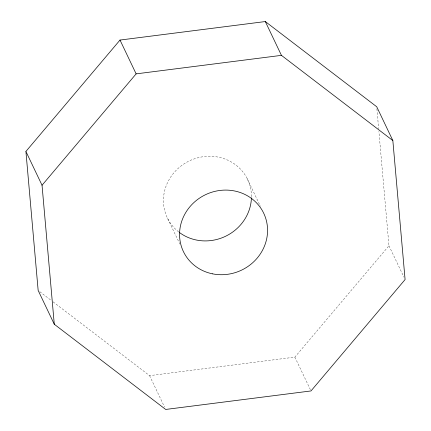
<?xml version="1.0" encoding="UTF-8"?>
<svg xmlns="http://www.w3.org/2000/svg" width="431" height="431" viewBox="0 0 431 431"><rect width="100%" height="100%" fill="white"/><g stroke="black" fill="none" stroke-linecap="round" stroke-linejoin="round"><path stroke-width="0.32" stroke-dasharray="2.15 1.62" d="M53.078 301.856L149.562 375.643L294.869 357.132L388.961 245.756L378.897 131.477M39.754 291.663L50.95 300.224M388.961 245.756L403.933 277.149M247.141 178.526L260.389 206.298M294.869 357.132L310.993 390.939M167.734 218.668L179.824 244.021M149.562 375.643L164.534 407.036M376.893 108.757L378.66 128.804M178.671 231.916A44.49 41.807 -25.5 0 1 189.414 160.871A44.49 41.807 -25.5 0 1 251.44 197.161"/><path stroke-width="0.65" d="M25.914 151.437L120.007 40.061L265.313 21.55L376.721 106.753L392.846 140.56L405.086 279.563L310.993 390.939L165.687 409.45L54.279 324.247L38.154 290.44L25.914 151.437L42.039 185.244L54.279 324.247M42.039 185.244L136.131 73.868L281.438 55.357L392.846 140.56M265.313 21.55L281.438 55.357M120.007 40.061L136.131 73.868M251.424 197.834A44.49 41.807 -25.5 0 1 225.461 236.323A44.49 41.807 -25.5 0 1 179.199 232.331M212.575 273.847A44.49 41.807 -25.5 0 0 265.959 219.11A44.49 41.807 -25.5 0 0 192.151 204.262A44.49 41.807 -25.5 0 0 212.575 273.847"/></g></svg>
